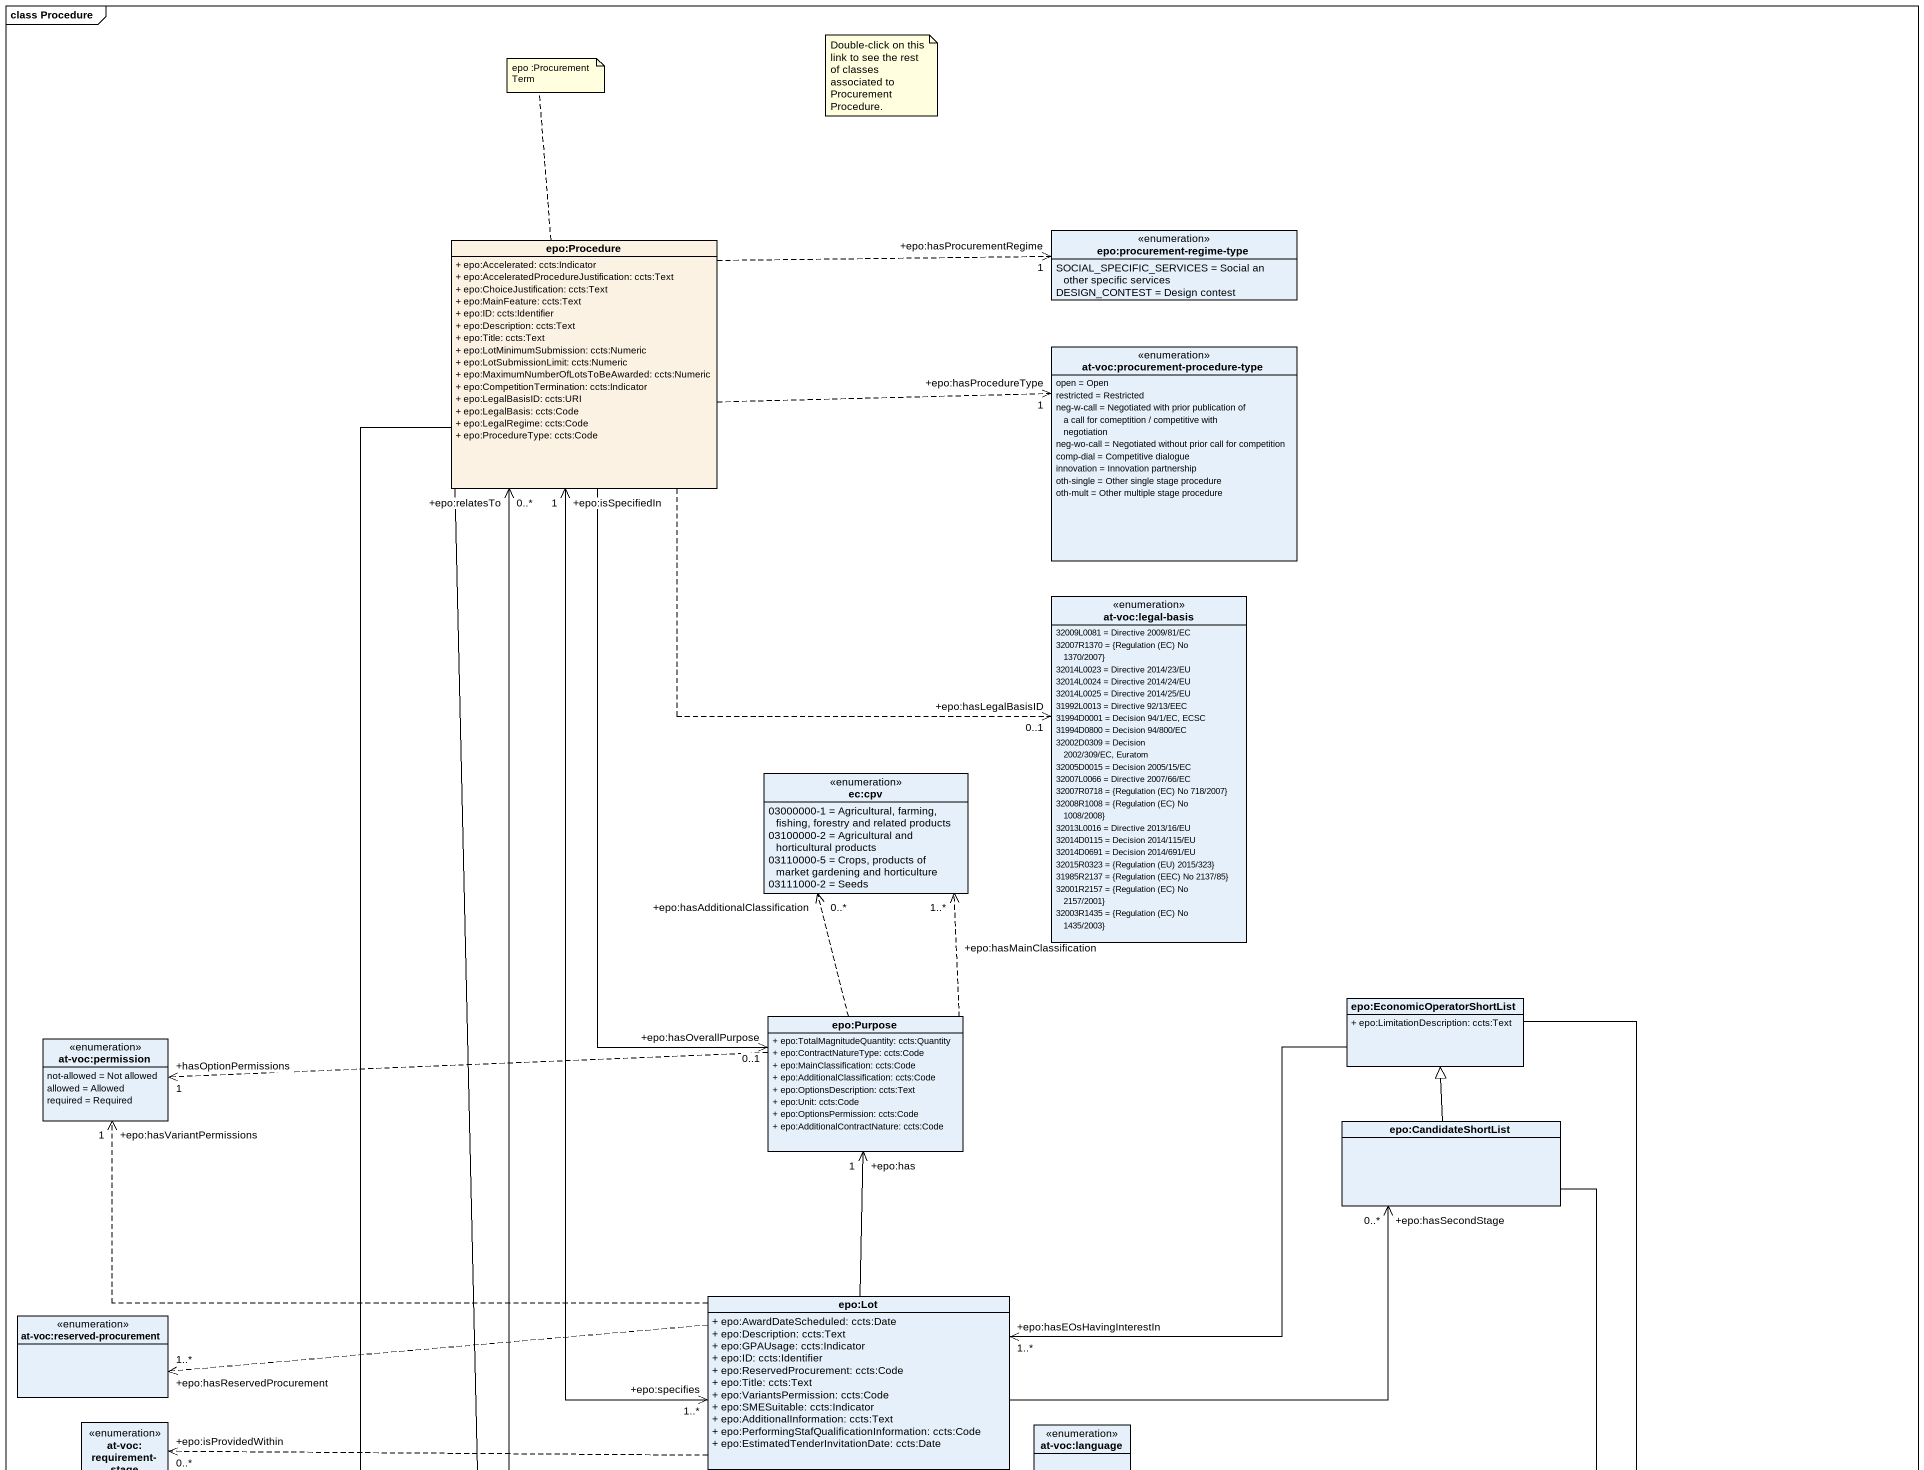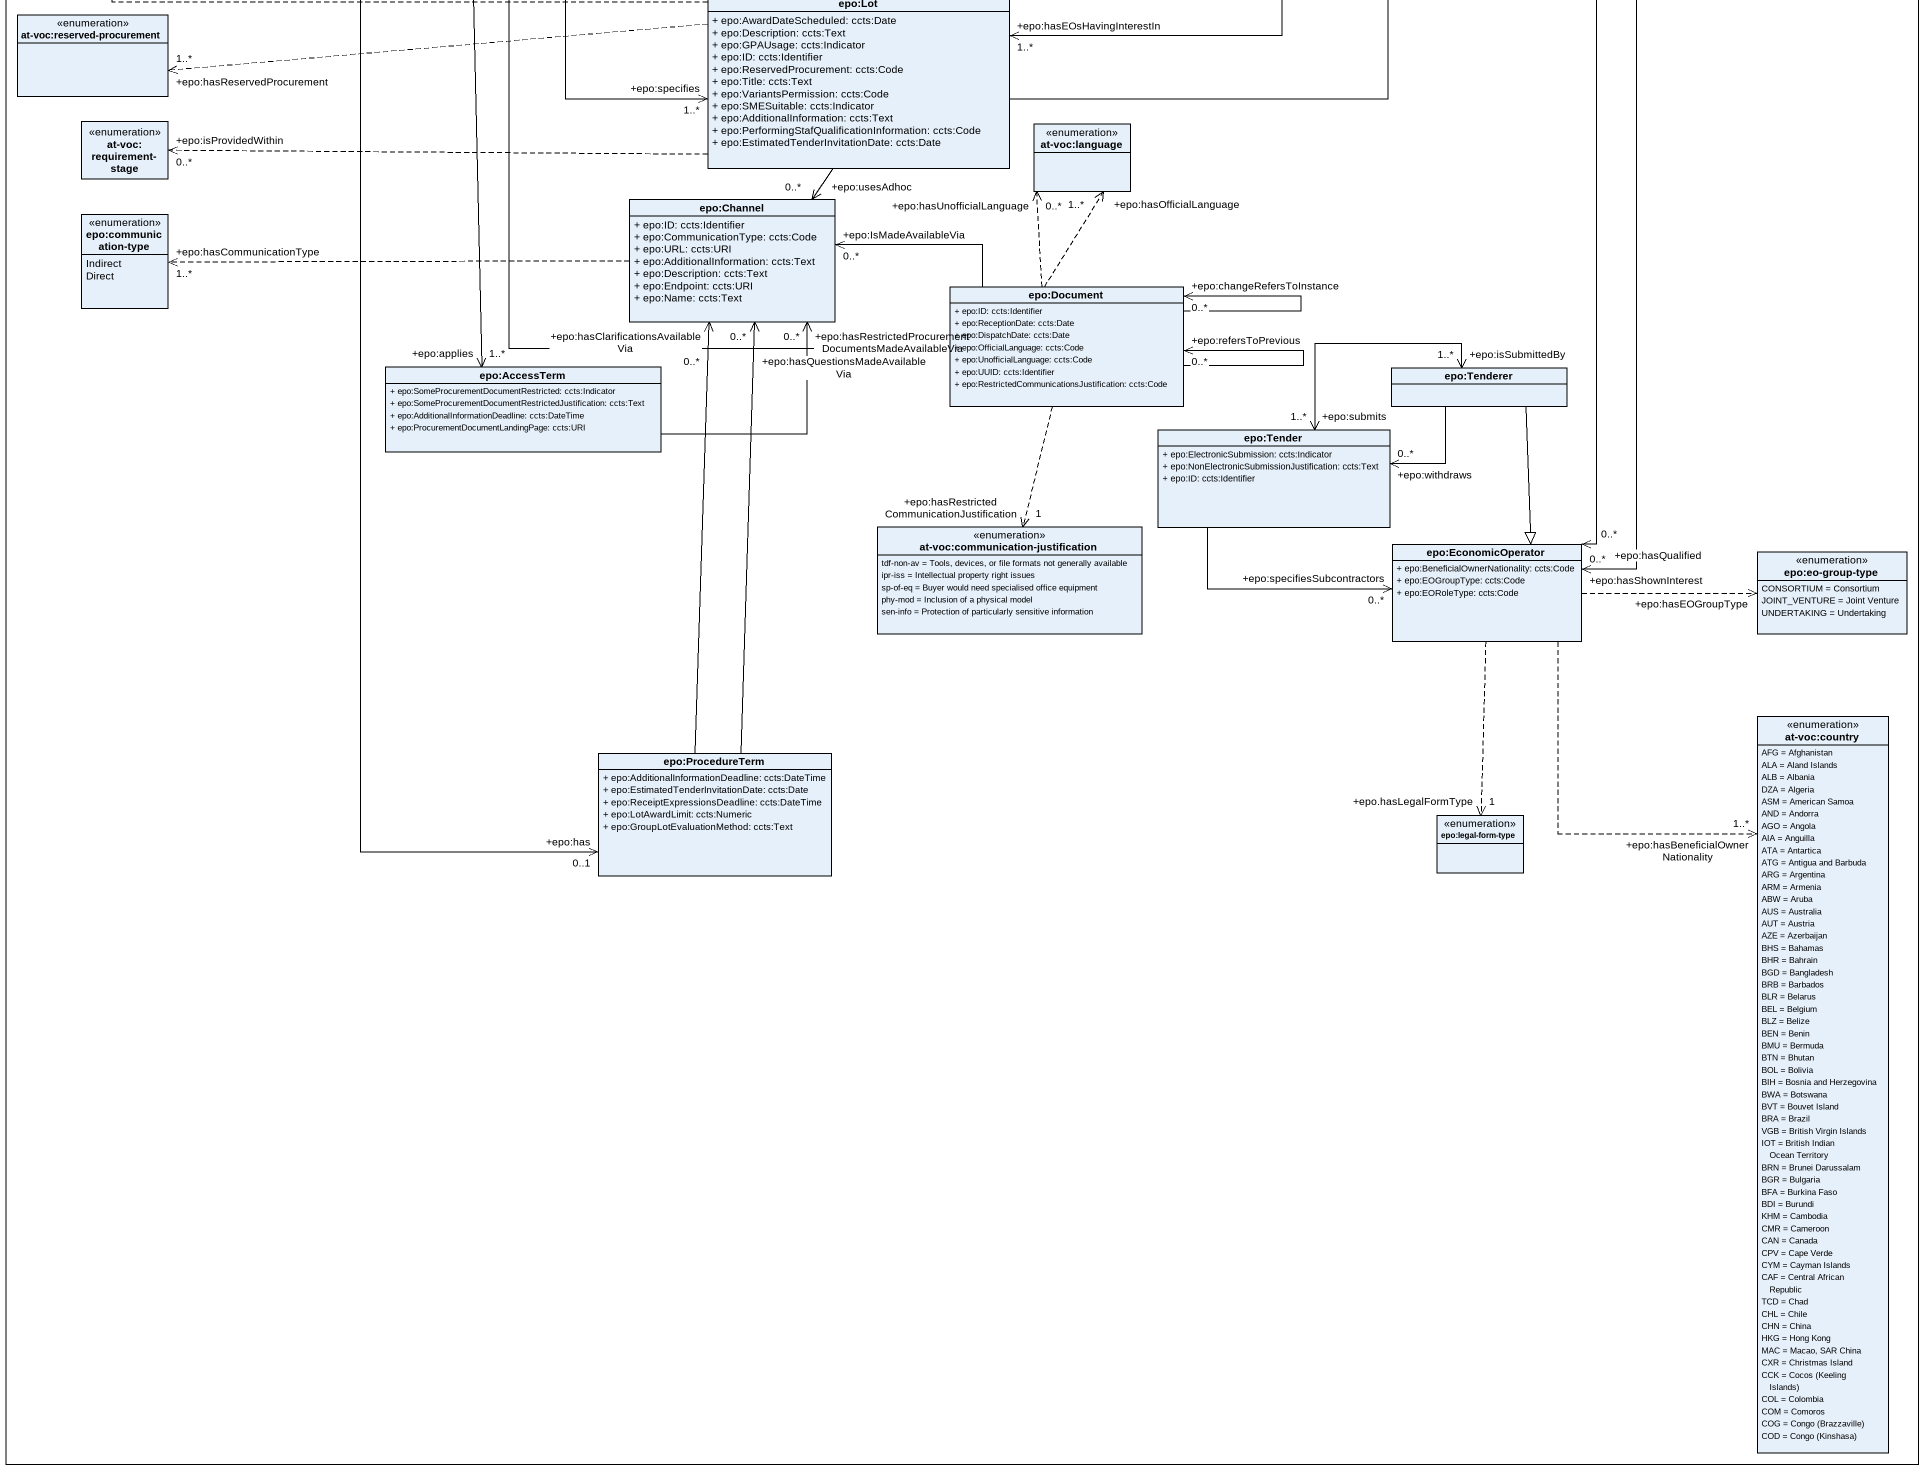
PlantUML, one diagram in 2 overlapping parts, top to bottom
@startuml
mainframe class Procedure
hide circle
hide empty members
skinparam classAttributeIconSize 0
enum "epo:procurement-regime-type" as epo_procurement_regime_type {
  SOCIAL_SPECIFIC_SERVICES = Social an other specific services
  DESIGN_CONTEST = Design contest
}
class "epo:Procedure" as epo_Procedure #FCF2E3 {
  + epo:Accelerated: ccts:Indicator
  + epo:AcceleratedProcedureJustification: ccts:Text
  + epo:ChoiceJustification: ccts:Text
  + epo:MainFeature: ccts:Text
  + epo:ID: ccts:Identifier
  + epo:Description: ccts:Text
  + epo:Title: ccts:Text
  + epo:LotMinimumSubmission: ccts:Numeric
  + epo:LotSubmissionLimit: ccts:Numeric
  + epo:MaximumNumberOfLotsToBeAwarded: ccts:Numeric
  + epo:CompetitionTermination: ccts:Indicator
  + epo:LegalBasisID: ccts:URI
  + epo:LegalBasis: ccts:Code
  + epo:LegalRegime: ccts:Code
  + epo:ProcedureType: ccts:Code
}
enum "at-voc:procurement-procedure-type" as at_voc_procurement {
  open = Open
  restricted = Restricted
  neg-w-call = Negotiated with prior publication of a call for comeptition / competitive with negotiation
  neg-wo-call = Negotiated without prior call for competition
  comp-dial = Competitive dialogue
  innovation = Innovation partnership
  oth-single = Other single stage procedure
  oth-mult = Other multiple stage procedure
}
enum "at-voc:legal-basis" as at_voc_legal_basis {
  32009L0081 = Directive 2009/81/EC
  {field} 32007R1370 = {Regulation (EC) No 1370/2007}
  32014L0023 = Directive 2014/23/EU
  32014L0024 = Directive 2014/24/EU
  32014L0025 = Directive 2014/25/EU
  31992L0013 = Directive 92/13/EEC
  31994D0001 = Decision 94/1/EC, ECSC
  31994D0800 = Decision 94/800/EC
  32002D0309 = Decision 2002/309/EC, Euratom
  32005D0015 = Decision 2005/15/EC
  32007L0066 = Directive 2007/66/EC
  {field} 32007R0718 = {Regulation (EC) No 718/2007}
  {field} 32008R1008 = {Regulation (EC) No 1008/2008}
  32013L0016 = Directive 2013/16/EU
  32014D0115 = Decision 2014/115/EU
  32014D0691 = Decision 2014/691/EU
  {field} 32015R0323 = {Regulation (EU) 2015/323}
  {field} 31985R2137 = {Regulation (EEC) No 2137/85}
  {field} 32001R2157 = {Regulation (EC) No 2157/2001}
  {field} 32003R1435 = {Regulation (EC) No 1435/2003}
}
enum "ec:cpv" as ec_cpv {
  03000000-1 = Agricultural, farming, fishing, forestry and related products
  03100000-2 = Agricultural and horticultural products
  03110000-5 = Crops, products of market gardening and horticulture
  03111000-2 = Seeds
}
class "epo:Purpose" as epo_Purpose {
  + epo:TotalMagnitudeQuantity: ccts:Quantity
  + epo:ContractNatureType: ccts:Code
  + epo:MainClassification: ccts:Code
  + epo:AdditionalClassification: ccts:Code
  + epo:OptionsDescription: ccts:Text
  + epo:Unit: ccts:Code
  + epo:OptionsPermission: ccts:Code
  + epo:AdditionalContractNature: ccts:Code
}
class "epo:EconomicOperatorShortList" as epo_EconomicOperatorShortLis {
  + epo:LimitationDescription: ccts:Text
}
enum "at-voc:permission" as at_voc_permission {
  not-allowed = Not allowed
  allowed = Allowed
  required = Required
}
class "epo:CandidateShortList" as epo_CandidateShortList
enum "at-voc:reserved-procurement" as at_voc_reserved_procurement
class "epo:Lot" as epo_Lot {
  + epo:AwardDateScheduled: ccts:Date
  + epo:Description: ccts:Text
  + epo:GPAUsage: ccts:Indicator
  + epo:ID: ccts:Identifier
  + epo:ReservedProcurement: ccts:Code
  + epo:Title: ccts:Text
  + epo:VariantsPermission: ccts:Code
  + epo:SMESuitable: ccts:Indicator
  + epo:AdditionalInformation: ccts:Text
  + epo:PerformingStafQualificationInformation: ccts:Code
  + epo:EstimatedTenderInvitationDate: ccts:Date
}
enum "at-voc:requirement-stage" as at_voc_requirement_stage
enum "at-voc:language" as at_voc_language
class "epo:Channel" as epo_Channel {
  + epo:ID: ccts:Identifier
  + epo:CommunicationType: ccts:Code
  + epo:URL: ccts:URI
  + epo:AdditionalInformation: ccts:Text
  + epo:Description: ccts:Text
  + epo:Endpoint: ccts:URI
  + epo:Name: ccts:Text
}
enum "epo:communication-type" as epo_communication_type {
  Indirect
  Direct
}
class "epo:Document" as epo_Document {
  + epo:ID: ccts:Identifier
  + epo:ReceptionDate: ccts:Date
  + epo:DispatchDate: ccts:Date
  + epo:OfficialLanguage: ccts:Code
  + epo:UnofficialLanguage: ccts:Code
  + epo:UUID: ccts:Identifier
  + epo:RestrictedCommunicationsJustification: ccts:Code
}
class "epo:AccessTerm" as epo_AccessTerm {
  + epo:SomeProcurementDocumentRestricted: ccts:Indicator
  + epo:SomeProcurementDocumentRestrictedJustification: ccts:Text
  + epo:AdditionalInformationDeadline: ccts:DateTime
  + epo:ProcurementDocumentLandingPage: ccts:URI
}
class "epo:Tenderer" as epo_Tenderer
class "epo:Tender" as epo_Tender {
  + epo:ElectronicSubmission: ccts:Indicator
  + epo:NonElectronicSubmissionJustification: ccts:Text
  + epo:ID: ccts:Identifier
}
enum "at-voc:communication-justification" as at_voc_communication {
  tdf-non-av = Tools, devices, or file formats not generally available
  ipr-iss = Intellectual property right issues
  sp-of-eq = Buyer would need specialised office equipment
  phy-mod = Inclusion of a physical model
  sen-info = Protection of particularly sensitive information
}
class "epo:EconomicOperator" as epo_EconomicOperator {
  + epo:BeneficialOwnerNationality: ccts:Code
  + epo:EOGroupType: ccts:Code
  + epo:EORoleType: ccts:Code
}
enum "epo:eo-group-type" as epo_eo_group_type {
  CONSORTIUM = Consortium
  JOINT_VENTURE = Joint Venture
  UNDERTAKING = Undertaking
}
enum "at-voc:country" as at_voc_country {
  AFG = Afghanistan
  ALA = Aland Islands
  ALB = Albania
  DZA = Algeria
  ASM = American Samoa
  AND = Andorra
  AGO = Angola
  AIA = Anguilla
  ATA = Antartica
  ATG = Antigua and Barbuda
  ARG = Argentina
  ARM = Armenia
  ABW = Aruba
  AUS = Australia
  AUT = Austria
  AZE = Azerbaijan
  BHS = Bahamas
  BHR = Bahrain
  BGD = Bangladesh
  BRB = Barbados
  BLR = Belarus
  BEL = Belgium
  BLZ = Belize
  BEN = Benin
  BMU = Bermuda
  BTN = Bhutan
  BOL = Bolivia
  BIH = Bosnia and Herzegovina
  BWA = Botswana
  BVT = Bouvet Island
  BRA = Brazil
  VGB = British Virgin Islands
  IOT = British Indian Ocean Territory
  BRN = Brunei Darussalam
  BGR = Bulgaria
  BFA = Burkina Faso
  BDI = Burundi
  KHM = Cambodia
  CMR = Cameroon
  CAN = Canada
  CPV = Cape Verde
  CYM = Cayman Islands
  CAF = Central African Republic
  TCD = Chad
  CHL = Chile
  CHN = China
  HKG = Hong Kong
  MAC = Macao, SAR China
  CXR = Christmas Island
  {field} CCK = Cocos (Keeling Islands)
  COL = Colombia
  COM = Comoros
  {field} COG = Congo (Brazzaville)
  {field} COD = Congo (Kinshasa)
}
class "epo:ProcedureTerm" as epo_ProcedureTerm {
  + epo:AdditionalInformationDeadline: ccts:DateTime
  + epo:EstimatedTenderInvitationDate: ccts:Date
  + epo:ReceiptExpressionsDeadline: ccts:DateTime
  + epo:LotAwardLimit: ccts:Numeric
  + epo:GroupLotEvaluationMethod: ccts:Text
}
enum "epo:legal-form-type" as epo_legal_form_type
epo_Procedure .right.> "+epo:hasProcurementRegime\n1" epo_procurement_regime_type
epo_Procedure .right.> "+epo:hasProcedureType\n1" at_voc_procurement
epo_Procedure ..> "+epo:hasLegalBasisID\n0..1" at_voc_legal_basis
epo_Procedure --> "+epo:hasOverallPurpose\n0..1" epo_Purpose
epo_Procedure "+epo:isSpecifiedIn\n1" <--> "+epo:specifies\n1..*" epo_Lot
epo_Procedure --> "+epo:applies\n1..*" epo_AccessTerm
epo_Procedure --> "+epo:has\n0..1" epo_ProcedureTerm
epo_Purpose .up.> "+epo:hasAdditionalClassification\n0..*" ec_cpv
epo_Purpose .up.> "+epo:hasMainClassification\n1..*" ec_cpv
epo_Purpose .left.> "+hasOptionPermissions\n1" at_voc_permission
epo_EconomicOperatorShortLis --> "+epo:hasEOsHavingInterestIn\n1..*" epo_Lot
epo_EconomicOperatorShortLis --> "+epo:hasShownInterest\n0..*" epo_EconomicOperator
epo_CandidateShortList -up-|> epo_EconomicOperatorShortLis
epo_CandidateShortList --> "+epo:hasQualified\n0..*" epo_EconomicOperator
epo_Lot -up-> "+epo:has\n1" epo_Purpose
epo_Lot .left.> "+epo:hasVariantPermissions\n1" at_voc_permission
epo_Lot -right-> "+epo:hasSecondStage\n0..*" epo_CandidateShortList
epo_Lot .left.> "+epo:hasReservedProcurement\n1..*" at_voc_reserved_procurement
epo_Lot .left.> "+epo:isProvidedWithin\n0..*" at_voc_requirement_stage
epo_Lot --> "+epo:usesAdhoc\n0..*" epo_Channel
epo_Channel .left.> "+epo:hasCommunicationType\n1..*" epo_communication_type
epo_Document -up-> "+epo:relatesTo\n0..*" epo_Procedure
epo_Document .up.> "+epo:hasUnofficialLanguage\n0..*" at_voc_language
epo_Document .up.> "+epo:hasOfficialLanguage\n1..*" at_voc_language
epo_Document -left-> "+epo:IsMadeAvailableVia\n0..*" epo_Channel
epo_Document --> "+epo:refersToPrevious\n0..*" epo_Document
epo_Document --> "+epo:changeRefersToInstance\n0..*" epo_Document
epo_Document ..> "+epo:hasRestrictedCommunicationJustification\n1" at_voc_communication
epo_AccessTerm -up-> "+epo:hasRestrictedProcurementDocumentsMadeAvailableVia\n0..*" epo_Channel
epo_Tenderer "+epo:isSubmittedBy\n1..*" <-left-> "+epo:submits\n1..*" epo_Tender
epo_Tenderer -left-> "+epo:withdraws\n0..*" epo_Tender
epo_Tenderer --|> epo_EconomicOperator
epo_Tender -right-> "+epo:specifiesSubcontractors\n0..*" epo_EconomicOperator
epo_EconomicOperator .right.> "+epo:hasEOGroupType" epo_eo_group_type
epo_EconomicOperator ..> "+epo:hasBeneficialOwnerNationality\n1..*" at_voc_country
epo_EconomicOperator ..> "+epo.hasLegalFormType\n1" epo_legal_form_type
epo_ProcedureTerm -up-> "+epo:hasQuestionsMadeAvailableVia\n0..*" epo_Channel
epo_ProcedureTerm -up-> "+epo:hasClarificationsAvailableVia\n0..*" epo_Channel
note top of epo_Procedure : epo :Procurement Term
note as N2
  Double-click on this link to see the rest of classes associated to Procurement Procedure.
end note
@enduml
